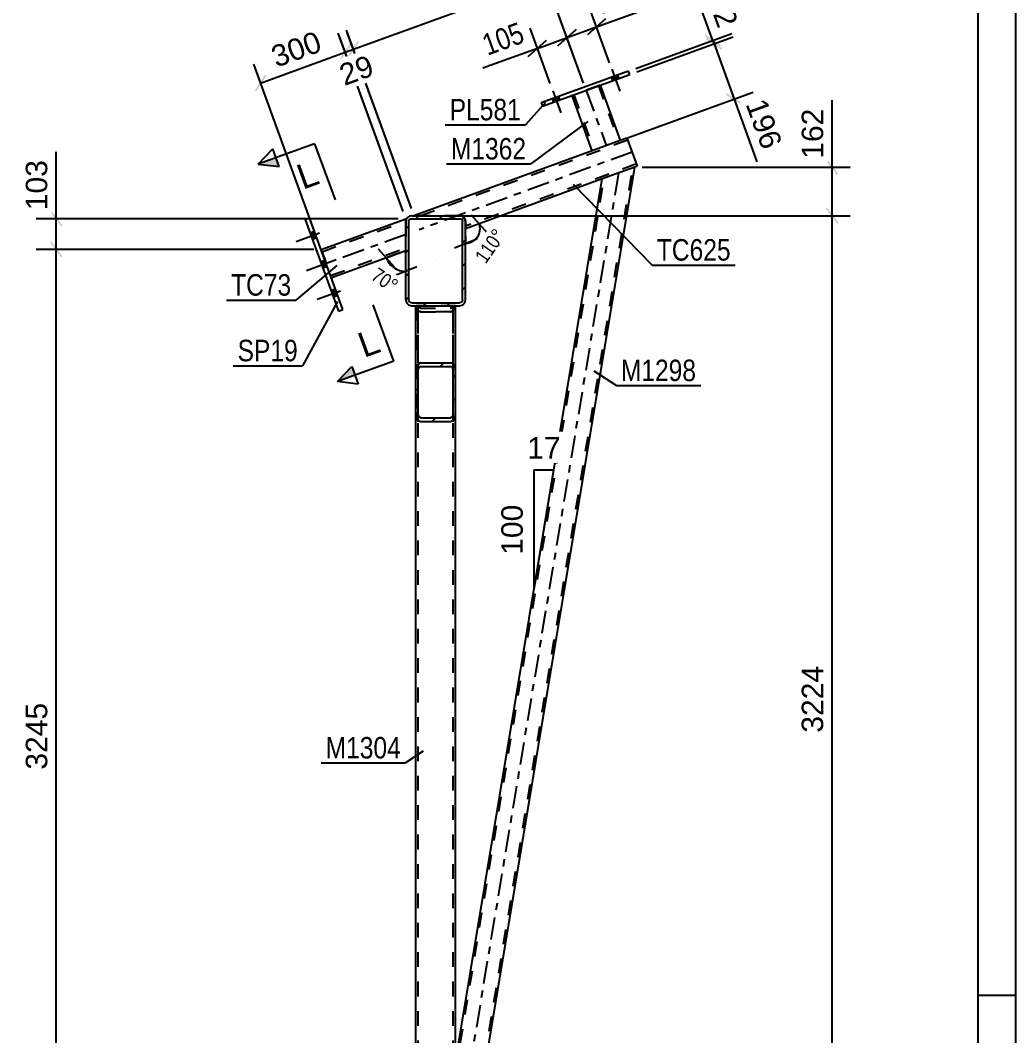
# Model space of a CAD drawing. Header units: millimetres. Extents: x -92 to 749, y -446 to 148.
# Drawn here: x 616.4 to 749.1, y -302.2 to -166.8 of the extents above; entities that cross this region are included whole.
import ezdxf

# ---------------------------------------------------------------- set-up
doc = ezdxf.new("R2010")
doc.units = ezdxf.units.MM
doc.linetypes.add('DXK_LINE_DOT2', pattern=[3.9198, 1.9599, -1.9599])
doc.linetypes.add('DXK_LINE_DOT3', pattern=[5.9187, 2.979, -0.9799, 0.9799, -0.9799])
doc.styles.add('Arial', font='ARIAL.TTF', dxfattribs={"height": 0.2})
doc.styles.add('Arial Narrow', font='ARIALN.TTF', dxfattribs={"height": 0.2})

# ---------------------------------------------------------------- blocks, each defined once
blk = doc.blocks.new('Unknown-122567614-1163')
at = {"color": 5, "linetype": 'Continuous'}
for p, q in [((749.14, -445.88), (749.14, 148.12)), ((744.14, -440.88), (744.14, 143.12)), ((749.14, -296.88), (744.14, -296.88))]:
    blk.add_line(p, q, dxfattribs=at)
blk = doc.blocks.new('Part-122567614-4160 - 4011')
at = {"color": 2, "linetype": 'Continuous'}
for p, q in [((654.36, -193.38), (654.96, -193.16)), ((654.36, -193.38), (658.8, -205.6)), ((659.4, -205.38), (654.96, -193.16)), ((658.8, -205.6), (659.4, -205.38))]:
    blk.add_line(p, q, dxfattribs=at)
blk = doc.blocks.new('Part-122567614-4079 - 4011')
at = {"color": 7, "linetype": 'DXK_LINE_DOT2'}
for p, q in [((693.72, -175.5), (689.96, -176.87)), ((693.5, -175.58), (696.18, -182.95)), ((693.72, -175.5), (693.72, -175.5)), ((693.72, -175.5), (693.72, -175.5)), ((689.96, -176.87), (689.96, -176.87)), ((689.96, -176.87), (689.96, -176.87)), ((690.19, -176.78), (692.87, -184.15)), ((696.16, -182.96), (696.13, -182.97)), ((696.13, -182.97), (696.16, -182.96)), ((696.16, -182.96), (696.18, -182.95)), ((696.18, -182.95), (696.16, -182.96))]:
    blk.add_line(p, q, dxfattribs=at)
at = {"color": 2, "linetype": 'Continuous'}
for p, q in [((693.72, -175.5), (696.4, -182.87)), ((692.65, -184.24), (689.96, -176.87)), ((696.4, -182.87), (692.65, -184.24))]:
    blk.add_line(p, q, dxfattribs=at)
at = {"color": 7, "linetype": 'DXK_LINE_DOT3'}
blk.add_line((691.84, -176.18), (694.53, -183.55), dxfattribs=at)
blk = doc.blocks.new('Part-122567614-4048 - 4011')
at = {"color": 7, "linetype": 'DXK_LINE_DOT2'}
for p, q in [((669.13, -204.89), (674.41, -204.89)), ((669.13, -219.38), (669.13, -204.89)), ((669.45, -320.49), (669.45, -204.89)), ((674.09, -320.49), (674.09, -204.89)), ((674.41, -219.38), (674.41, -204.89)), ((669.13, -320.49), (669.13, -306)), ((674.41, -320.49), (674.41, -306)), ((669.13, -320.49), (674.41, -320.49))]:
    blk.add_line(p, q, dxfattribs=at)
at = {"color": 2, "linetype": 'Continuous'}
for p, q in [((669.13, -306), (669.13, -219.38)), ((674.41, -306), (674.41, -219.38))]:
    blk.add_line(p, q, dxfattribs=at)
blk = doc.blocks.new('Part-122567614-4033 - 4011')
at = {"color": 2, "linetype": 'Continuous'}
for p, q in [((656.5, -197.39), (667.77, -193.29)), ((667.77, -193.29), (667.77, -193.69)), ((657.86, -201.15), (667.77, -197.54))]:
    blk.add_line(p, q, dxfattribs=at)
at = {"color": 7, "linetype": 'DXK_LINE_DOT2'}
for p, q in [((656.61, -197.69), (667.77, -193.63)), ((667.77, -193.69), (667.77, -197.54)), ((656.5, -197.39), (657.86, -201.15)), ((657.75, -200.85), (667.77, -197.2))]:
    blk.add_line(p, q, dxfattribs=at)
at = {"color": 7, "linetype": 'DXK_LINE_DOT3'}
blk.add_line((667.77, -195.42), (657.18, -199.27), dxfattribs=at)
blk = doc.blocks.new('Bolt-122567614-4050 - 4011')
at = {"linetype": 'Continuous'}
for points in [[(655.93, -195.83), (655.63, -195), (655.03, -195.22), (655.33, -196.05)], [(655.93, -195.83), (655.63, -195), (655.03, -195.22), (655.33, -196.05)], [(655.93, -195.83), (655.63, -195), (655.03, -195.22), (655.33, -196.05)], [(657.33, -199.68), (657.03, -198.86), (656.43, -199.08), (656.73, -199.9)], [(657.33, -199.68), (657.03, -198.86), (656.43, -199.08), (656.73, -199.9)], [(658.73, -203.54), (658.43, -202.71), (657.83, -202.93), (658.13, -203.76)], [(658.73, -203.54), (658.43, -202.71), (657.83, -202.93), (658.13, -203.76)], [(658.73, -203.54), (658.43, -202.71), (657.83, -202.93), (658.13, -203.76)]]:
    blk.add_hatch(color=1, dxfattribs=at).paths.add_polyline_path(points)
at = {"color": 1, "linetype": 'Continuous'}
for p, q in [((656.27, -195.24), (653.15, -196.38)), ((656.27, -195.24), (653.15, -196.38)), ((656.27, -195.24), (653.15, -196.38)), ((655.63, -195), (655.03, -195.22)), ((655.63, -195), (655.03, -195.22)), ((655.63, -195), (655.03, -195.22)), ((655.93, -195.83), (655.33, -196.05)), ((655.93, -195.83), (655.33, -196.05)), ((655.93, -195.83), (655.33, -196.05)), ((657.03, -198.86), (656.43, -199.08)), ((657.03, -198.86), (656.43, -199.08)), ((657.67, -199.09), (654.55, -200.23)), ((657.67, -199.09), (654.55, -200.23)), ((657.33, -199.68), (656.73, -199.9)), ((657.33, -199.68), (656.73, -199.9)), ((659.07, -202.95), (655.95, -204.08)), ((659.07, -202.95), (655.95, -204.08)), ((659.07, -202.95), (655.95, -204.08)), ((658.43, -202.71), (657.83, -202.93)), ((658.43, -202.71), (657.83, -202.93)), ((658.43, -202.71), (657.83, -202.93)), ((658.73, -203.54), (658.13, -203.76)), ((658.73, -203.54), (658.13, -203.76)), ((658.73, -203.54), (658.13, -203.76))]:
    blk.add_line(p, q, dxfattribs=at)
blk = doc.blocks.new('Part-122567614-4057 - 4011')
at = {"color": 7, "linetype": 'DXK_LINE_DOT2'}
for p, q in [((675.68, -320.94), (698.06, -186.52)), ((674.41, -307.12), (694.26, -187.9)), ((674.41, -320.49), (674.41, -305.66)), ((674.97, -320.49), (674.41, -320.49)), ((675.28, -320.55), (674.97, -320.49)), ((674.97, -320.49), (675.28, -320.55)), ((675.28, -320.55), (674.97, -320.49)), ((674.97, -320.49), (675.28, -320.55)), ((675.48, -320.68), (675.28, -320.55)), ((675.28, -320.55), (675.48, -320.68)), ((675.48, -320.68), (675.28, -320.55)), ((675.28, -320.55), (675.48, -320.68)), ((675.48, -320.68), (675.54, -320.72)), ((675.54, -320.72), (675.71, -320.98)), ((675.71, -320.98), (675.77, -321.29)), ((675.77, -321.29), (675.77, -321.85))]:
    blk.add_line(p, q, dxfattribs=at)
at = {"color": 2, "linetype": 'Continuous'}
for p, q in [((675.77, -321.85), (698.32, -186.43)), ((698.32, -186.43), (694, -188)), ((674.41, -305.66), (694, -188))]:
    blk.add_line(p, q, dxfattribs=at)
at = {"color": 7, "linetype": 'DXK_LINE_DOT3'}
blk.add_line((696.16, -187.21), (674.41, -317.84), dxfattribs=at)
blk = doc.blocks.new('Part-122567614-4082 - 4011')
at = {"color": 7, "linetype": 'DXK_LINE_DOT2'}
for p, q in [((674.41, -204.89), (669.13, -204.89)), ((669.13, -204.89), (669.13, -220.37)), ((669.15, -204.89), (669.18, -205.1)), ((669.45, -220.37), (669.45, -204.89)), ((669.45, -204.89), (669.47, -204.89)), ((669.48, -204.92), (669.47, -204.89)), ((669.53, -205.62), (669.65, -205.65)), ((669.77, -205.21), (669.65, -205.18)), ((669.65, -205.65), (669.77, -205.69)), ((669.77, -205.21), (673.77, -205.21)), ((673.77, -205.69), (669.77, -205.69)), ((673.89, -205.18), (673.77, -205.21)), ((673.77, -205.69), (674, -205.62)), ((674, -205.62), (674.02, -205.62)), ((674.07, -204.89), (674.07, -204.92)), ((674.09, -220.37), (674.09, -204.89)), ((674.36, -205.1), (674.39, -204.89)), ((674.41, -220.37), (674.41, -204.89))]:
    blk.add_line(p, q, dxfattribs=at)
for centre, radius, start, end in [((670.02, -204.91), 0.863, 192.9985, 235.0231), ((669.9, -204.82), 0.432, 192.9985, 235.0231), ((673.65, -204.82), 0.432, 304.9769, 347.0015), ((673.52, -204.91), 0.863, 304.9769, 347.0015)]:
    blk.add_arc(centre, radius, start, end, dxfattribs=at)
blk = doc.blocks.new('Part-122567614-4085 - 4011')
at = {"linetype": 'Continuous'}
h = blk.add_hatch(dxfattribs=at)
h.set_pattern_fill('', scale=0.7, style=0, pattern_type=0)
h.set_pattern_definition([(45, (669.1325, -219.3798), (-1.57154, 1.57154), [])])
h.paths.add_polyline_path([(669.13, -213.45), (669.13, -219.38), (669.18, -219.74), (669.32, -220.05), (669.53, -220.26), (669.77, -220.33), (673.77, -220.33), (674.02, -220.26), (674.23, -220.05), (674.36, -219.74), (674.41, -219.38), (674.41, -213.45), (674.36, -213.09), (674.23, -212.78), (674.02, -212.58), (673.77, -212.5), (669.77, -212.5), (669.53, -212.58), (669.32, -212.78), (669.18, -213.09)])
h.paths.add_polyline_path([(669.55, -213.12), (669.65, -213.01), (669.77, -212.98), (673.77, -212.98), (673.89, -213.01), (674, -213.12), (674.07, -213.27), (674.09, -213.45), (674.09, -219.38), (674.07, -219.56), (674, -219.72), (673.89, -219.82), (673.77, -219.85), (669.77, -219.85), (669.65, -219.82), (669.55, -219.72), (669.48, -219.56), (669.45, -219.38), (669.45, -213.45), (669.48, -213.27)])
at = {"color": 2, "linetype": 'Continuous'}
for p, q in [((669.13, -213.45), (669.13, -204.89)), ((674.41, -213.45), (674.41, -204.89)), ((669.77, -212.5), (669.53, -212.58)), ((669.77, -212.5), (673.77, -212.5)), ((674.02, -212.58), (673.77, -212.5)), ((669.18, -213.09), (669.13, -213.45)), ((669.13, -219.38), (669.13, -213.45)), ((669.45, -213.45), (669.48, -213.27)), ((669.45, -219.38), (669.45, -213.45)), ((669.65, -213.01), (669.77, -212.98)), ((669.77, -212.98), (673.77, -212.98)), ((673.77, -212.98), (673.89, -213.01)), ((674.07, -213.27), (674.09, -213.45)), ((674.09, -219.38), (674.09, -213.45)), ((674.41, -213.45), (674.36, -213.09)), ((674.41, -219.38), (674.41, -213.45)), ((669.13, -219.38), (669.18, -219.74)), ((669.48, -219.56), (669.45, -219.38)), ((669.53, -220.26), (669.77, -220.33)), ((669.77, -219.85), (669.65, -219.82)), ((669.77, -219.85), (673.77, -219.85)), ((669.77, -220.33), (673.77, -220.33)), ((673.89, -219.82), (673.77, -219.85)), ((673.77, -220.33), (674.02, -220.26)), ((674.09, -219.38), (674.07, -219.56)), ((674.36, -219.74), (674.41, -219.38))]:
    blk.add_line(p, q, dxfattribs=at)
at = {"color": 7, "linetype": 'DXK_LINE_DOT2'}
for p, q in [((669.13, -204.89), (674.41, -204.89)), ((669.18, -205.1), (669.15, -204.89)), ((669.45, -219.38), (669.45, -204.89)), ((669.47, -204.89), (669.48, -204.92)), ((669.77, -205.69), (669.53, -205.62)), ((669.65, -205.18), (669.77, -205.21)), ((669.77, -205.21), (673.77, -205.21)), ((669.77, -205.69), (673.77, -205.69)), ((673.77, -205.21), (673.89, -205.18)), ((674.02, -205.62), (673.77, -205.69)), ((674.09, -204.89), (674.07, -204.89)), ((674.07, -204.92), (674.07, -204.89)), ((674.09, -219.38), (674.09, -204.89)), ((674.39, -204.89), (674.36, -205.1)), ((669.13, -219.38), (669.13, -213.45)), ((674.41, -219.38), (674.41, -213.45))]:
    blk.add_line(p, q, dxfattribs=at)
for centre, radius, start, end in [((670.02, -204.91), 0.863, 192.9985, 235.0231), ((669.9, -204.82), 0.432, 192.9985, 235.0231), ((673.65, -204.82), 0.432, 304.9769, 347.0015), ((673.52, -204.91), 0.863, 304.9769, 347.0015)]:
    blk.add_arc(centre, radius, start, end, dxfattribs=at)
at = {"color": 2, "linetype": 'Continuous'}
for centre, radius, start, end in [((670.02, -213.28), 0.863, 124.9769, 167.0015), ((669.9, -213.37), 0.432, 124.9769, 167.0015), ((673.65, -213.37), 0.432, 12.9985, 55.0231), ((673.52, -213.28), 0.863, 12.9985, 55.0231), ((670.02, -219.55), 0.863, 192.9985, 235.0231), ((669.9, -219.46), 0.432, 192.9985, 235.0231), ((673.65, -219.46), 0.432, 304.9769, 347.0015), ((673.52, -219.55), 0.863, 304.9769, 347.0015)]:
    blk.add_arc(centre, radius, start, end, dxfattribs=at)
blk = doc.blocks.new('Part-122567614-4125 - 4011')
at = {"color": 2, "linetype": 'Continuous'}
for p, q in [((697.29, -182.54), (696.4, -182.87)), ((697.36, -182.72), (697.29, -182.54)), ((697.36, -182.72), (697.51, -183.14)), ((697.51, -183.14), (698.66, -186.3)), ((692.65, -184.23), (668.87, -192.89)), ((698.66, -186.3), (698.32, -186.43)), ((694, -188), (675.77, -194.63))]:
    blk.add_line(p, q, dxfattribs=at)
at = {"color": 7, "linetype": 'DXK_LINE_DOT2'}
for p, q in [((697.36, -182.72), (697.29, -182.54)), ((697.4, -182.84), (669.8, -192.89)), ((696.4, -182.87), (692.65, -184.23)), ((698.55, -186), (675.77, -194.29)), ((698.32, -186.43), (694, -188)), ((674.97, -192.89), (668.87, -192.89)), ((674.97, -192.89), (675.28, -192.95)), ((675.28, -192.95), (674.97, -192.89)), ((674.97, -192.89), (675.28, -192.95)), ((675.28, -192.95), (674.97, -192.89)), ((675.71, -193.38), (675.77, -193.69)), ((675.77, -193.69), (675.71, -193.38)), ((675.71, -193.38), (675.77, -193.69)), ((675.77, -193.69), (675.71, -193.38)), ((675.77, -193.69), (675.77, -194.63))]:
    blk.add_line(p, q, dxfattribs=at)
at = {"color": 7, "linetype": 'DXK_LINE_DOT3'}
blk.add_line((697.98, -184.42), (669.55, -194.77), dxfattribs=at)
at = {"color": 7, "linetype": 'DXK_LINE_DOT2'}
blk.add_arc((674.97, -193.69), 0.8, 22.5, 67.5, dxfattribs=at)
blk.add_arc((674.97, -193.69), 0.8, 22.5, 67.5, dxfattribs=at)
blk.add_arc((674.97, -193.69), 0.8, 22.5, 67.5, dxfattribs=at)
blk.add_arc((674.97, -193.69), 0.8, 22.5, 67.5, dxfattribs=at)
blk = doc.blocks.new('Part-122567614-4255 - 4011')
at = {"color": 2, "linetype": 'Continuous'}
for p, q in [((697.51, -173.61), (685.85, -177.85)), ((686.02, -178.3), (697.67, -174.06)), ((697.67, -174.06), (697.51, -173.61)), ((685.85, -177.85), (686.02, -178.3))]:
    blk.add_line(p, q, dxfattribs=at)
blk = doc.blocks.new('Part-122567614-4191 - 4011')
at = {"linetype": 'Continuous'}
h = blk.add_hatch(dxfattribs=at)
h.set_pattern_fill('', scale=0.7, style=0, pattern_type=0)
h.set_pattern_definition([(45, (667.7725, -204.0884), (-1.57154, 1.57154), [])])
h.paths.add_polyline_path([(667.77, -193.69), (667.77, -204.09), (667.83, -204.39), (668.01, -204.65), (668.27, -204.83), (668.57, -204.89), (674.97, -204.89), (675.28, -204.83), (675.54, -204.65), (675.71, -204.39), (675.77, -204.09), (675.77, -193.69), (675.71, -193.38), (675.54, -193.12), (675.28, -192.95), (674.97, -192.89), (668.57, -192.89), (668.27, -192.95), (668.01, -193.12), (667.83, -193.38)])
h.paths.add_polyline_path([(668.29, -193.41), (668.42, -193.32), (668.57, -193.29), (674.97, -193.29), (675.13, -193.32), (675.26, -193.41), (675.34, -193.54), (675.37, -193.69), (675.37, -204.09), (675.34, -204.24), (675.26, -204.37), (675.13, -204.46), (674.97, -204.49), (668.57, -204.49), (668.42, -204.46), (668.29, -204.37), (668.2, -204.24), (668.17, -204.09), (668.17, -193.69), (668.2, -193.54)])
at = {"color": 2, "linetype": 'Continuous'}
for p, q in [((667.83, -193.38), (667.77, -193.69)), ((668.17, -193.69), (668.2, -193.54)), ((668.57, -192.89), (668.27, -192.95)), ((668.42, -193.32), (668.57, -193.29)), ((668.57, -192.89), (674.97, -192.89)), ((668.57, -193.29), (674.97, -193.29)), ((675.28, -192.95), (674.97, -192.89)), ((674.97, -193.29), (675.13, -193.32)), ((675.34, -193.54), (675.37, -193.69)), ((675.77, -193.69), (675.71, -193.38)), ((667.77, -204.09), (667.77, -193.69)), ((668.17, -204.09), (668.17, -193.69)), ((675.37, -204.09), (675.37, -193.69)), ((675.77, -204.09), (675.77, -193.69)), ((667.77, -204.09), (667.83, -204.39)), ((668.2, -204.24), (668.17, -204.09)), ((675.37, -204.09), (675.34, -204.24)), ((675.71, -204.39), (675.77, -204.09)), ((668.27, -204.83), (668.57, -204.89)), ((668.57, -204.49), (668.42, -204.46)), ((668.57, -204.49), (674.97, -204.49)), ((668.57, -204.89), (674.97, -204.89)), ((675.13, -204.46), (674.97, -204.49)), ((674.97, -204.89), (675.28, -204.83))]:
    blk.add_line(p, q, dxfattribs=at)
at = {"color": 7, "linetype": 'DXK_LINE_DOT3'}
blk.add_line((671.77, -198.89), (671.77, -198.89), dxfattribs=at)
at = {"color": 2, "linetype": 'Continuous'}
for centre, radius, start, end in [((668.57, -193.69), 0.8, 112.5, 157.5), ((668.57, -193.69), 0.4, 112.5, 157.5), ((674.97, -193.69), 0.4, 22.5, 67.5), ((674.97, -193.69), 0.8, 22.5, 67.5), ((668.57, -204.09), 0.8, 202.5, 247.5), ((668.57, -204.09), 0.4, 202.5, 247.5), ((674.97, -204.09), 0.4, 292.5, 337.5), ((674.97, -204.09), 0.8, 292.5, 337.5)]:
    blk.add_arc(centre, radius, start, end, dxfattribs=at)
blk = doc.blocks.new('Bolt-122567614-4206 - 4011')
at = {"linetype": 'Continuous'}
for points in [[(696.04, -174.15), (695.21, -174.45), (695.38, -174.9), (696.2, -174.6)], [(688.15, -177.02), (687.32, -177.32), (687.48, -177.77), (688.31, -177.47)]]:
    blk.add_hatch(color=1, dxfattribs=at).paths.add_polyline_path(points)
at = {"color": 1, "linetype": 'Continuous'}
for p, q in [((695.21, -174.45), (695.38, -174.9)), ((695.28, -173.36), (696.35, -176.29)), ((696.04, -174.15), (696.2, -174.6)), ((687.32, -177.32), (687.48, -177.77)), ((687.39, -176.23), (688.46, -179.16)), ((688.15, -177.02), (688.31, -177.47))]:
    blk.add_line(p, q, dxfattribs=at)
blk = doc.blocks.new('Bolt-122567614-4257 - 4011')
at = {"linetype": 'Continuous'}
for points in [[(696.04, -174.15), (695.21, -174.45), (695.38, -174.9), (696.2, -174.6)], [(688.15, -177.02), (687.32, -177.32), (687.48, -177.77), (688.31, -177.47)]]:
    blk.add_hatch(color=1, dxfattribs=at).paths.add_polyline_path(points)
at = {"color": 1, "linetype": 'Continuous'}
for p, q in [((695.21, -174.45), (695.38, -174.9)), ((695.28, -173.36), (696.35, -176.29)), ((696.04, -174.15), (696.2, -174.6)), ((687.32, -177.32), (687.48, -177.77)), ((687.39, -176.23), (688.46, -179.16)), ((688.15, -177.02), (688.31, -177.47))]:
    blk.add_line(p, q, dxfattribs=at)
blk = doc.blocks.new('StraightDimension-122567614-18499 - 4011')
at = {"linetype": 'Continuous'}
for points in [[(709.98, -170.54), (709.91, -170.78), (707.82, -169.41), (707.89, -169.17)], [(710.5, -176.78), (710.57, -176.54), (712.66, -177.91), (712.59, -178.15)]]:
    blk.add_hatch(color=7, dxfattribs=at).paths.add_polyline_path(points)
at = {"color": 7, "linetype": 'Continuous'}
for p, q in [((698.61, -173.72), (711.44, -169.05)), ((708.9, -169.98), (711.58, -177.34)), ((697.34, -182.52), (714.12, -176.42))]:
    blk.add_line(p, q, dxfattribs=at)
at = {"color": 0}
blk.add_wipeout([(715.02, -185.03), (718.96, -183.59), (716.27, -176.19), (712.32, -177.63)], dxfattribs=at)
at = {"color": 7, "linetype": 'Continuous'}
blk.add_line((711.58, -177.34), (714.63, -185.73), dxfattribs=at)
blk.add_line((711.58, -177.34), (714.63, -185.73), dxfattribs=at)
at = {"color": 3, "style": 'Arial'}
blk.add_text('196', height=2.865, rotation=-69.9983, dxfattribs=at).set_placement((713.09, -177.99))
blk = doc.blocks.new('StraightDimension-122567614-18440 - 4011')
at = {"linetype": 'Continuous'}
for points in [[(687.01, -160.28), (687.25, -160.36), (685.89, -162.45), (685.65, -162.38)], [(660.23, -171.79), (659.99, -171.71), (661.36, -169.62), (661.6, -169.69)]]:
    blk.add_hatch(color=7, dxfattribs=at).paths.add_polyline_path(points)
at = {"color": 7, "linetype": 'Continuous'}
for p, q in [((691.5, -175.24), (685.53, -158.83)), ((660.79, -170.7), (686.45, -161.37)), ((668.53, -191.95), (659.87, -168.17))]:
    blk.add_line(p, q, dxfattribs=at)
at = {"color": 0}
blk.add_wipeout([(677.12, -164.12), (675.68, -160.18), (668.28, -162.87), (669.72, -166.82)], dxfattribs=at)
at = {"color": 3, "style": 'Arial'}
blk.add_text('683', height=2.865, rotation=20.002, dxfattribs=at).set_placement((670.08, -166.05))
blk = doc.blocks.new('StraightDimension-122567614-18500 - 4011')
at = {"linetype": 'Continuous'}
for points in [[(709.82, -170.09), (709.75, -170.33), (707.65, -168.96), (707.73, -168.72)], [(707.82, -169.41), (707.89, -169.17), (709.98, -170.54), (709.91, -170.78)]]:
    blk.add_hatch(color=7, dxfattribs=at).paths.add_polyline_path(points)
at = {"color": 7, "linetype": 'Continuous'}
for p, q in [((698.45, -173.27), (711.27, -168.6)), ((698.61, -173.72), (711.44, -169.05)), ((708.74, -169.53), (708.9, -169.98))]:
    blk.add_line(p, q, dxfattribs=at)
at = {"color": 0}
blk.add_wipeout([(709.12, -168.83), (713.07, -167.39), (711.14, -162.08), (707.19, -163.52)], dxfattribs=at)
at = {"color": 7, "linetype": 'Continuous'}
blk.add_line((708.74, -169.53), (706.45, -163.23), dxfattribs=at)
blk.add_line((708.74, -169.53), (706.45, -163.23), dxfattribs=at)
at = {"color": 3, "style": 'Arial'}
blk.add_text('12', height=2.865, rotation=-69.9983, dxfattribs=at).set_placement((707.96, -163.88))
blk = doc.blocks.new('AngleDimension-122567614-4692 - 4011')
at = {"color": 7, "linetype": 'Continuous'}
for p, q in [((664.09, -197.29), (666.24, -199.7)), ((665.16, -198.49), (667.77, -197.54)), ((667.77, -200.32), (667.77, -197.54)), ((666.83, -197.89), (665.16, -198.49)), ((669.27, -199.72), (666.27, -200.92))]:
    blk.add_line(p, q, dxfattribs=at)
blk.add_arc((667.77, -197.54), 2.78, 200, 270, dxfattribs=at)
at = {"color": 0}
blk.add_wipeout([(665.99, -203.84), (667.6, -201.54), (664.07, -199.07), (662.47, -201.37)], dxfattribs=at)
at = {"color": 3, "style": 'Arial Narrow'}
blk.add_text('70°', height=1.909, rotation=-35.002, dxfattribs=at).set_placement((663.02, -201.27))
blk = doc.blocks.new('AngleDimension-122567614-4518 - 4011')
at = {"color": 7, "linetype": 'Continuous'}
for p, q in [((676.5, -192.77), (678.66, -195.18)), ((677.58, -193.97), (675.77, -194.63)), ((675.77, -196.56), (675.77, -194.63)), ((674.27, -197.16), (677.27, -195.96)), ((675.77, -195.63), (675.77, -196.56))]:
    blk.add_line(p, q, dxfattribs=at)
blk.add_arc((675.77, -194.63), 1.92, 270, 19.9997, dxfattribs=at)
at = {"color": 0}
blk.add_wipeout([(681.72, -195.42), (679.42, -193.82), (676.26, -198.34), (678.55, -199.95)], dxfattribs=at)
at = {"color": 3, "style": 'Arial Narrow'}
blk.add_text('110°', height=1.909, rotation=54.9982, dxfattribs=at).set_placement((678.45, -199.39))
blk = doc.blocks.new('StraightDimension-122567614-18442 - 4011')
at = {"linetype": 'Continuous'}
for points in [[(660.26, -170.02), (660.5, -170.09), (659.13, -172.19), (658.9, -172.11)], [(647.86, -176.29), (647.62, -176.22), (648.99, -174.12), (649.22, -174.2)]]:
    blk.add_hatch(color=7, dxfattribs=at).paths.add_polyline_path(points)
at = {"color": 7, "linetype": 'Continuous'}
for p, q in [((667.43, -192.35), (658.77, -168.57)), ((648.42, -175.21), (659.7, -171.1)), ((656.15, -196.45), (647.5, -172.67))]:
    blk.add_line(p, q, dxfattribs=at)
at = {"color": 0}
blk.add_wipeout([(657.55, -171.24), (656.12, -167.3), (648.72, -169.99), (650.16, -173.94)], dxfattribs=at)
at = {"color": 3, "style": 'Arial'}
blk.add_text('300', height=2.865, rotation=20.002, dxfattribs=at).set_placement((650.52, -173.17))
blk = doc.blocks.new('StraightDimension-122567614-12194 - 4011')
at = {"color": 7, "linetype": 'Continuous'}
for p, q in [((694.98, -172.52), (692.26, -165.04)), ((691.5, -175.24), (688.31, -166.48)), ((689.29, -169.15), (693.23, -167.72)), ((694.44, -166.64), (692.03, -168.79)), ((688.08, -170.23), (690.49, -168.08))]:
    blk.add_line(p, q, dxfattribs=at)
at = {"color": 0}
blk.add_wipeout([(699.75, -164.55), (698.31, -160.6), (692.03, -162.89), (693.47, -166.83)], dxfattribs=at)
at = {"color": 7, "linetype": 'Continuous'}
blk.add_line((693.23, -167.72), (700.5, -165.07), dxfattribs=at)
blk.add_line((693.23, -167.72), (700.5, -165.07), dxfattribs=at)
at = {"color": 3, "style": 'Arial Narrow'}
blk.add_text('105', height=2.863, rotation=20.002, dxfattribs=at).set_placement((693.83, -166.06))
blk = doc.blocks.new('StraightDimension-122567614-12195 - 4011')
at = {"color": 7, "linetype": 'Continuous'}
for p, q in [((691.5, -175.24), (688.31, -166.48)), ((687.05, -175.29), (684.36, -167.91)), ((685.34, -170.59), (689.29, -169.15)), ((690.49, -168.08), (688.08, -170.23)), ((684.13, -171.67), (686.54, -169.51))]:
    blk.add_line(p, q, dxfattribs=at)
at = {"color": 0}
blk.add_wipeout([(684.59, -170.07), (683.15, -166.12), (676.87, -168.41), (678.31, -172.35)], dxfattribs=at)
at = {"color": 7, "linetype": 'Continuous'}
blk.add_line((685.34, -170.59), (678.07, -173.24), dxfattribs=at)
blk.add_line((685.34, -170.59), (678.07, -173.24), dxfattribs=at)
at = {"color": 3, "style": 'Arial Narrow'}
blk.add_text('105', height=2.863, rotation=20.002, dxfattribs=at).set_placement((678.67, -171.58))
blk = doc.blocks.new('StraightDimension-122567614-18441 - 4011')
at = {"linetype": 'Continuous'}
for points in [[(660.26, -170.02), (660.5, -170.09), (659.13, -172.19), (658.9, -172.11)], [(660.23, -171.79), (659.99, -171.71), (661.36, -169.62), (661.6, -169.69)]]:
    blk.add_hatch(color=7, dxfattribs=at).paths.add_polyline_path(points)
at = {"color": 7, "linetype": 'Continuous'}
for p, q in [((667.43, -192.35), (658.88, -168.85)), ((668.53, -191.95), (659.97, -168.45)), ((659.7, -171.1), (660.79, -170.7))]:
    blk.add_line(p, q, dxfattribs=at)
at = {"color": 0}
blk.add_wipeout([(664.54, -174.45), (663.1, -170.5), (657.8, -172.43), (659.23, -176.38)], dxfattribs=at)
at = {"color": 3, "style": 'Arial'}
blk.add_text('29', height=2.865, rotation=20.002, dxfattribs=at).set_placement((659.59, -175.61))
blk = doc.blocks.new('StraightDimension-122567614-18516 - 4011')
at = {"linetype": 'Continuous'}
for points in [[(725.49, -187.33), (725.34, -187.53), (723.84, -185.53), (723.99, -185.33)], [(723.84, -191.99), (723.99, -191.79), (725.49, -193.79), (725.34, -193.99)]]:
    blk.add_hatch(color=7, dxfattribs=at).paths.add_polyline_path(points)
at = {"color": 7, "linetype": 'Continuous'}
for p, q in [((699.32, -186.43), (727.06, -186.43)), ((724.66, -192.89), (724.66, -186.43)), ((672.92, -192.89), (727.06, -192.89))]:
    blk.add_line(p, q, dxfattribs=at)
at = {"color": 0}
blk.add_wipeout([(724.06, -178.03), (719.86, -178.03), (719.86, -185.9), (724.06, -185.9)], dxfattribs=at)
at = {"color": 7, "linetype": 'Continuous'}
blk.add_line((724.66, -186.43), (724.66, -177.51), dxfattribs=at)
blk.add_line((724.66, -186.43), (724.66, -177.51), dxfattribs=at)
at = {"color": 3, "style": 'Arial'}
blk.add_text('162', height=2.865, rotation=90.0002, dxfattribs=at).set_placement((723.46, -185.3))
blk = doc.blocks.new('StraightDimension-122567614-18517 - 4011')
at = {"linetype": 'Continuous'}
for points in [[(723.84, -191.99), (723.99, -191.79), (725.49, -193.79), (725.34, -193.99)], [(725.49, -322.75), (725.34, -322.95), (723.84, -320.95), (723.99, -320.75)]]:
    blk.add_hatch(color=7, dxfattribs=at).paths.add_polyline_path(points)
at = {"color": 7, "linetype": 'Continuous'}
for p, q in [((672.92, -192.89), (727.06, -192.89)), ((724.66, -321.85), (724.66, -192.89)), ((676.77, -321.85), (727.06, -321.85))]:
    blk.add_line(p, q, dxfattribs=at)
at = {"color": 0}
blk.add_wipeout([(724.06, -252.32), (719.86, -252.32), (719.86, -262.42), (724.06, -262.42)], dxfattribs=at)
at = {"color": 3, "style": 'Arial'}
blk.add_text('3224', height=2.865, rotation=90.0002, dxfattribs=at).set_placement((723.46, -261.82))
blk = doc.blocks.new('AngleDimension-122567614-19475 - 4011')
at = {"color": 7, "linetype": 'Continuous'}
for p, q in [((684.89, -226.77), (687.55, -226.77)), ((684.89, -242.75), (687.55, -226.77)), ((684.89, -242.75), (684.89, -226.77)), ((685.71, -237.81), (687.55, -226.77))]:
    blk.add_line(p, q, dxfattribs=at)
at = {"color": 0}
for points in [[(689.04, -225.87), (689.04, -221.67), (683.39, -221.67), (683.39, -225.87)], [(683.99, -230.83), (679.79, -230.83), (679.79, -238.7), (683.99, -238.7)]]:
    blk.add_wipeout(points, dxfattribs=at)
at = {"color": 3, "style": 'Arial'}
blk.add_text('17', height=2.865, dxfattribs=at).set_placement((683.99, -225.27))
blk.add_text('100', height=2.865, rotation=90.0002, dxfattribs=at).set_placement((683.39, -238.1))
blk = doc.blocks.new('StraightDimension-122567614-19490 - 4011')
at = {"linetype": 'Continuous'}
for points in [[(621.99, -194.19), (621.84, -194.39), (620.34, -192.39), (620.49, -192.19)], [(620.34, -196.49), (620.49, -196.29), (621.99, -198.29), (621.84, -198.49)]]:
    blk.add_hatch(color=7, dxfattribs=at).paths.add_polyline_path(points)
at = {"color": 7, "linetype": 'Continuous'}
for p, q in [((666.77, -193.29), (618.46, -193.29)), ((621.16, -197.39), (621.16, -193.29)), ((655.5, -197.39), (618.46, -197.39))]:
    blk.add_line(p, q, dxfattribs=at)
at = {"color": 0}
blk.add_wipeout([(620.56, -184.89), (616.36, -184.89), (616.36, -192.76), (620.56, -192.76)], dxfattribs=at)
at = {"color": 7, "linetype": 'Continuous'}
blk.add_line((621.16, -193.29), (621.16, -184.37), dxfattribs=at)
blk.add_line((621.16, -193.29), (621.16, -184.37), dxfattribs=at)
at = {"color": 3, "style": 'Arial'}
blk.add_text('103', height=2.865, rotation=90.0002, dxfattribs=at).set_placement((619.96, -192.16))
blk = doc.blocks.new('StraightDimension-122567614-19491 - 4011')
at = {"linetype": 'Continuous'}
for points in [[(620.34, -196.49), (620.49, -196.29), (621.99, -198.29), (621.84, -198.49)], [(621.99, -328.11), (621.84, -328.31), (620.34, -326.31), (620.49, -326.11)]]:
    blk.add_hatch(color=7, dxfattribs=at).paths.add_polyline_path(points)
at = {"color": 7, "linetype": 'Continuous'}
for p, q in [((655.5, -197.39), (618.46, -197.39)), ((621.16, -327.21), (621.16, -197.39)), ((653.45, -327.21), (618.46, -327.21))]:
    blk.add_line(p, q, dxfattribs=at)
at = {"color": 0}
blk.add_wipeout([(620.56, -257.25), (616.36, -257.25), (616.36, -267.35), (620.56, -267.35)], dxfattribs=at)
at = {"color": 3, "style": 'Arial'}
blk.add_text('3245', height=2.865, rotation=90.0002, dxfattribs=at).set_placement((619.96, -266.75))
blk = doc.blocks.new('Mark-122567614-4053 - 4011')
at = {"color": 0}
blk.add_wipeout([(706.52, -214.95), (706.52, -211.95), (696.47, -211.95), (696.47, -214.95)], dxfattribs=at)
blk.add_wipeout([(706.52, -214.95), (706.52, -211.95), (696.47, -211.95), (696.47, -214.95)], dxfattribs=at)
at = {"color": 30, "linetype": 'Continuous'}
for p, q in [((692.86, -213.59), (695.87, -215.55)), ((695.87, -215.55), (707.12, -215.55))]:
    blk.add_line(p, q, dxfattribs=at)
at = {"color": 3, "style": 'Arial Narrow'}
blk.add_text('M1298', height=2.863, dxfattribs=at).set_placement((696.47, -214.95))
blk = doc.blocks.new('Mark-122567614-4029 - 4011')
at = {"color": 0}
blk.add_wipeout([(652.52, -203.55), (652.52, -200.55), (644.48, -200.55), (644.48, -203.55)], dxfattribs=at)
blk.add_wipeout([(652.52, -203.55), (652.52, -200.55), (644.48, -200.55), (644.48, -203.55)], dxfattribs=at)
at = {"color": 30, "linetype": 'Continuous'}
for p in [(658.59, -199.54), (643.88, -204.15)]:
    blk.add_line(p, (653.12, -204.15), dxfattribs=at)
at = {"color": 3, "style": 'Arial Narrow'}
blk.add_text('TC73', height=2.863, dxfattribs=at).set_placement((644.48, -203.55))
blk = doc.blocks.new('Mark-122567614-4044 - 4011')
at = {"color": 0}
blk.add_wipeout([(667.14, -265.26), (667.14, -262.26), (657.09, -262.26), (657.09, -265.26)], dxfattribs=at)
blk.add_wipeout([(667.14, -265.26), (667.14, -262.26), (657.09, -262.26), (657.09, -265.26)], dxfattribs=at)
at = {"color": 30, "linetype": 'Continuous'}
for p in [(670.11, -264.29), (656.49, -265.86)]:
    blk.add_line(p, (667.74, -265.86), dxfattribs=at)
at = {"color": 3, "style": 'Arial Narrow'}
blk.add_text('M1304', height=2.863, dxfattribs=at).set_placement((657.09, -265.26))
blk = doc.blocks.new('Mark-122567614-4121 - 4011')
at = {"color": 0}
blk.add_wipeout([(711.14, -198.88), (711.14, -195.88), (701.27, -195.88), (701.27, -198.88)], dxfattribs=at)
blk.add_wipeout([(711.14, -198.88), (711.14, -195.88), (701.27, -195.88), (701.27, -198.88)], dxfattribs=at)
at = {"color": 30, "linetype": 'Continuous'}
for p, q in [((690.12, -188.69), (700.67, -199.48)), ((700.67, -199.48), (711.74, -199.48))]:
    blk.add_line(p, q, dxfattribs=at)
at = {"color": 3, "style": 'Arial Narrow'}
blk.add_text('TC625', height=2.863, dxfattribs=at).set_placement((701.27, -198.88))
blk = doc.blocks.new('Mark-122567614-4075 - 4011')
at = {"color": 0}
blk.add_wipeout([(683.85, -185.4), (683.85, -182.4), (673.8, -182.4), (673.8, -185.4)], dxfattribs=at)
blk.add_wipeout([(683.85, -185.4), (683.85, -182.4), (673.8, -182.4), (673.8, -185.4)], dxfattribs=at)
at = {"color": 30, "linetype": 'Continuous'}
for p in [(692.09, -180.35), (673.2, -186)]:
    blk.add_line(p, (684.45, -186), dxfattribs=at)
at = {"color": 3, "style": 'Arial Narrow'}
blk.add_text('M1362', height=2.863, dxfattribs=at).set_placement((673.8, -185.4))
blk = doc.blocks.new('Mark-122567614-4156 - 4011')
at = {"color": 0}
blk.add_wipeout([(653.39, -212.3), (653.39, -209.3), (645.35, -209.3), (645.35, -212.3)], dxfattribs=at)
blk.add_wipeout([(653.39, -212.3), (653.39, -209.3), (645.35, -209.3), (645.35, -212.3)], dxfattribs=at)
at = {"color": 30, "linetype": 'Continuous'}
for p in [(658.67, -204.35), (644.75, -212.9)]:
    blk.add_line(p, (653.99, -212.9), dxfattribs=at)
at = {"color": 3, "style": 'Arial Narrow'}
blk.add_text('SP19', height=2.863, dxfattribs=at).set_placement((645.35, -212.3))
blk = doc.blocks.new('SectionMark-122567614-20630 - 4011')
at = {"linetype": 'Continuous'}
for points in [[(650.46, -185.17), (650.88, -186.34), (648.11, -186.02)], [(660.58, -212.99), (661.01, -214.16), (658.66, -215.02)]]:
    blk.add_hatch(color=6, dxfattribs=at).paths.add_polyline_path(points)
at = {"color": 6, "linetype": 'Continuous'}
for p, q in [((648.11, -186.02), (650.03, -183.99)), ((650.88, -186.34), (650.03, -183.99)), ((648.11, -186.02), (650.88, -186.34)), ((658.66, -215.02), (660.58, -212.99)), ((660.58, -212.99), (661.44, -215.34)), ((661.44, -215.34), (658.66, -215.02))]:
    blk.add_line(p, q, dxfattribs=at)
at = {"color": 0, "linetype": 'Continuous'}
for points in [[(656.48, -188.56), (655.28, -185.27), (652.85, -186.16), (654.04, -189.45)], [(664.64, -210.98), (663.44, -207.69), (661, -208.58), (662.2, -211.87)]]:
    blk.add_wipeout(points, dxfattribs=at)
at = {"color": 6, "linetype": 'Continuous'}
for p, q in [((655.62, -183.29), (648.11, -186.02)), ((655.62, -183.29), (658.36, -190.8)), ((666.18, -212.28), (663.44, -204.76)), ((666.18, -212.28), (658.66, -215.02))]:
    blk.add_line(p, q, dxfattribs=at)
at = {"color": 3, "linetype": 'Continuous', "style": 'Arial'}
for p in [(654.04, -189.45), (662.2, -211.87)]:
    blk.add_text('L', height=3.34, rotation=20.002, dxfattribs=at).set_placement(p)
blk = doc.blocks.new('Mark-122567614-18478 - 4011')
at = {"color": 0}
blk.add_wipeout([(683.14, -180.18), (683.14, -177.18), (673.64, -177.18), (673.64, -180.18)], dxfattribs=at)
blk.add_wipeout([(683.14, -180.18), (683.14, -177.18), (673.64, -177.18), (673.64, -180.18)], dxfattribs=at)
at = {"color": 30, "linetype": 'Continuous'}
for p in [(686.41, -177.82), (673.04, -180.78)]:
    blk.add_line(p, (683.74, -180.78), dxfattribs=at)
at = {"color": 3, "style": 'Arial Narrow'}
blk.add_text('PL581', height=2.863, dxfattribs=at).set_placement((673.64, -180.18))

msp = doc.modelspace()

# ---------------------------------------------------------------- block references
for name in ['Unknown-122567614-1163', 'Part-122567614-4255 - 4011', 'Bolt-122567614-4206 - 4011', 'Bolt-122567614-4257 - 4011', 'Part-122567614-4079 - 4011', 'Part-122567614-4125 - 4011', 'Part-122567614-4057 - 4011', 'Part-122567614-4160 - 4011', 'Part-122567614-4033 - 4011', 'Part-122567614-4191 - 4011', 'Bolt-122567614-4050 - 4011', 'Part-122567614-4048 - 4011', 'Part-122567614-4082 - 4011', 'Part-122567614-4085 - 4011']:
    msp.add_blockref(name, (0, 0))

# ---------------------------------------------------------------- next in the draw order: block references
for name in ['StraightDimension-122567614-18440 - 4011', 'StraightDimension-122567614-18499 - 4011', 'AngleDimension-122567614-4518 - 4011', 'AngleDimension-122567614-4692 - 4011', 'Mark-122567614-4044 - 4011']:
    msp.add_blockref(name, (0, 0))

# ---------------------------------------------------------------- next in the draw order: block references
for name in ['StraightDimension-122567614-18500 - 4011', 'StraightDimension-122567614-18442 - 4011', 'StraightDimension-122567614-18516 - 4011']:
    msp.add_blockref(name, (0, 0))

# ---------------------------------------------------------------- next in the draw order: block references
for name in ['StraightDimension-122567614-12194 - 4011', 'StraightDimension-122567614-18441 - 4011', 'Mark-122567614-4075 - 4011', 'StraightDimension-122567614-18517 - 4011']:
    msp.add_blockref(name, (0, 0))

# ---------------------------------------------------------------- next in the draw order: block references
for name in ['StraightDimension-122567614-12195 - 4011', 'Mark-122567614-18478 - 4011', 'StraightDimension-122567614-19490 - 4011', 'Mark-122567614-4121 - 4011', 'Mark-122567614-4053 - 4011', 'AngleDimension-122567614-19475 - 4011']:
    msp.add_blockref(name, (0, 0))

# ---------------------------------------------------------------- next in the draw order: block references
msp.add_blockref('StraightDimension-122567614-19491 - 4011', (0, 0))

# ---------------------------------------------------------------- next in the draw order: block references
msp.add_blockref('Mark-122567614-4029 - 4011', (0, 0))

# ---------------------------------------------------------------- next in the draw order: block references
msp.add_blockref('Mark-122567614-4156 - 4011', (0, 0))

# ---------------------------------------------------------------- next in the draw order: block references
msp.add_blockref('SectionMark-122567614-20630 - 4011', (0, 0))

doc.saveas('drawing.dxf')
